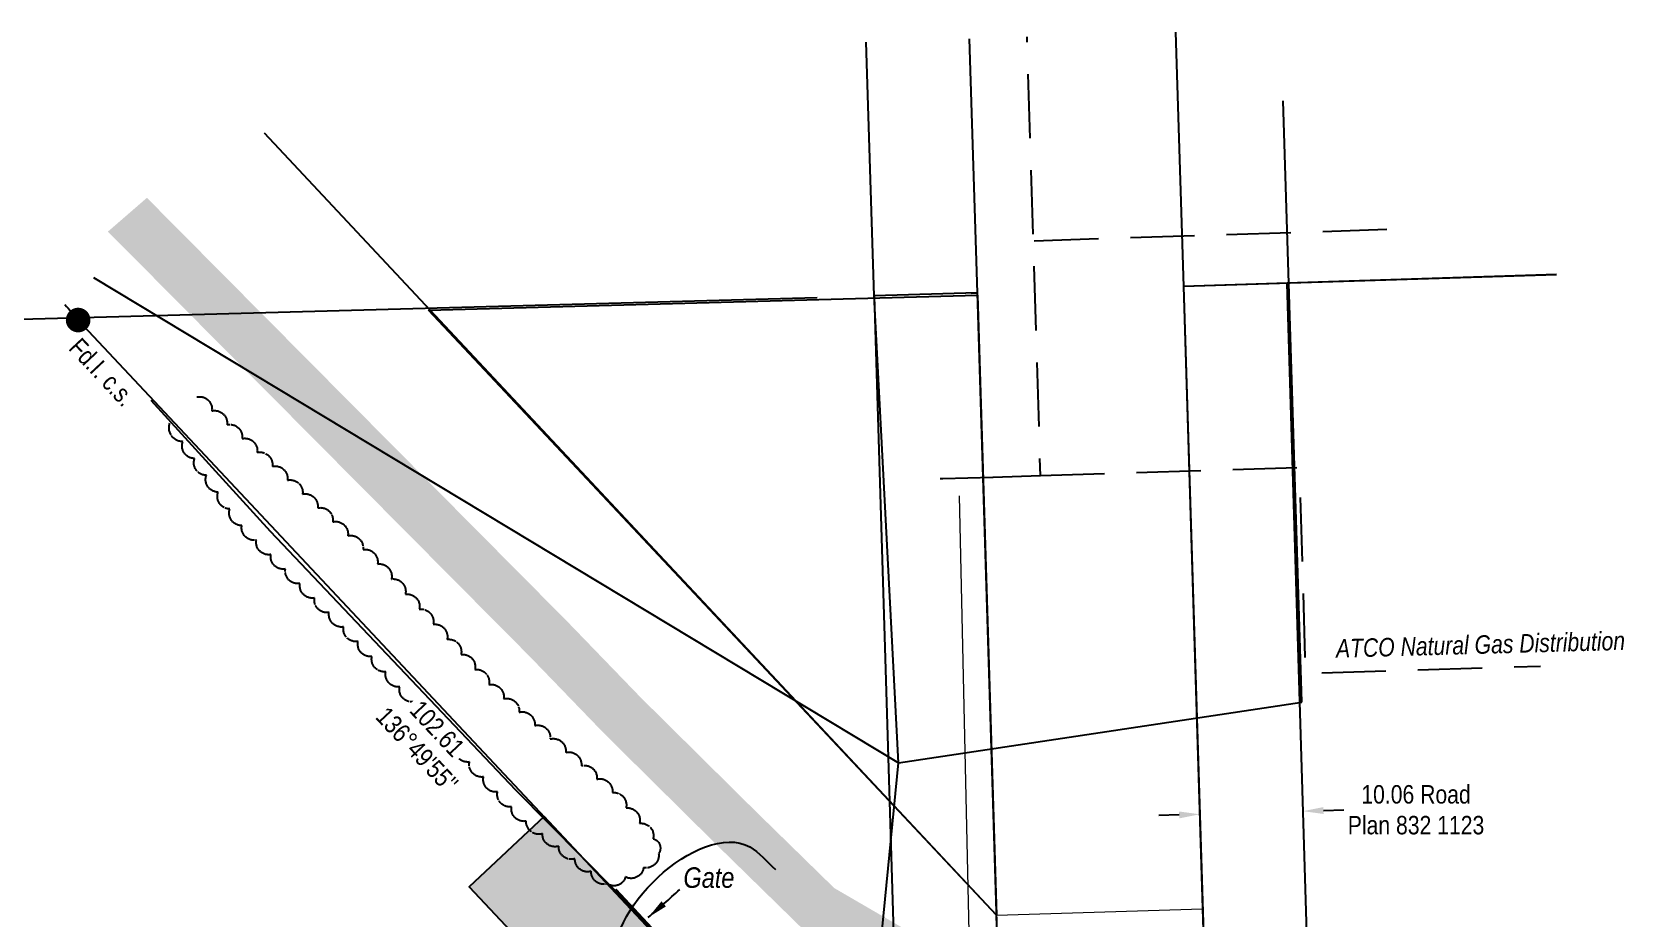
# Model space of a CAD drawing. Extents: x 637295 to 638874, y 5971243 to 5973352.
# Drawn here: x 637816.7 to 637973.7, y 5971379 to 5971465.5 of the extents above; entities that cross this region are included whole.
import ezdxf

# ---------------------------------------------------------------- set-up
doc = ezdxf.new("R2010")
doc.units = 0
doc.header["$LTSCALE"] = 5
doc.header["$PDMODE"] = 3
doc.header["$PDSIZE"] = 0.5
for name, pattern in [('0', [1, 1, 0]), ('ACAD_ISO02W100', [15, 12, -3]), ('foc-QUARTERLINE', [33, 25, -3, 2, -3]), ('UG_PIPE', [1.875, 1.25, -0.625])]:
    doc.linetypes.add(name, pattern=pattern)
doc.layers.get('Defpoints').update_dxf_attribs({"color": 9})
for name, color, linetype in [('AS-FENCE-DASH', 48, 'foc-FENCE-DASH'), ('AS-PIPE-UG', 44, 'UG_PIPE'), ('AS-PIPE-UG-T', 44, 'Continuous'), ('AS-POWER-OH-ATCO PIPELINES', 241, 'foc-OHPOWER'), ('AS-ROADS', 254, 'Continuous'), ('L-BD', 7, 'Continuous'), ('L-MON', 1, 'Continuous'), ('L-SEC', 7, 'Continuous'), ('L-SECQ', 8, 'foc-QUARTERLINE'), ('L-TITLEDB', 4, 'Continuous'), ('L-TITLEDB-T', 4, 'Continuous'), ('P-TEMP-ATCO PIPELINES', 104, 'Continuous'), ('P-TEMP-ATCO PIPELINES-H', 71, 'Continuous'), ('T-BUSH', 110, '0'), ('T-WATER-T', 170, 'Continuous')]:
    doc.layers.add(name, color=color, linetype=linetype)
doc.layers.add('AS-GENERAL', color=48, linetype='Continuous', lineweight=18)
doc.layers.add('T-TEXT', color=48, linetype='Continuous', lineweight=18)
doc.layers.add('AS-TELUS-ATCO PIPELINES', color=7, linetype='foc-TEL', lineweight=9, true_color=0xff9c38)
doc.styles.add('1.8', font='ARIALN.TTF', dxfattribs={"height": 1.8})
doc.styles.add('80L', font='ARIALN.TTF', dxfattribs={"height": 10})
doc.styles.add('foc-LtypeFont', font='ARIALN.TTF', dxfattribs={"height": 7.35})
doc.linetypes.add('foc-FENCE-DASH', pattern='A,0.5,-0.5,1,-0.5,1,-0.5,1,-0.5,1,-0.5,["X",foc-LtypeFont,S=0.2,R=0,X=-0.625,Y=-0.75],-0.5', length=7.5)
doc.linetypes.add('foc-OHPOWER', pattern='A,10,-1,["O/P",foc-LtypeFont,S=0.2,R=0,X=-0.5,Y=-0.75],-3.25', length=14.25)
doc.linetypes.add('foc-TEL', pattern='A,2,-1,["T",foc-LtypeFont,S=0.2,R=0,X=-0.425,Y=-0.75],-1.24,8', length=12.24)
doc.dimstyles.new('Compass 1 000', dxfattribs={"dimtxt": 1.8, "dimasz": 2, "dimexe": 0.2, "dimexo": 0.0625, "dimgap": 0.5, "dimtad": 0, "dimtih": 1, "dimtoh": 1, "dimzin": 0, "dimdsep": 46, "dimtxsty": '1.8', "dimcen": 0.1, "dimse1": 1, "dimse2": 1, "dimclrd": 256, "dimclrt": 256, "dimaunit": 1, "dimadec": 4, "dimazin": 0, "dimtfac": 0.06, "dimtofl": 0, "dimtmove": 0, "dimatfit": 0, "dimfxl": 0.2, "dimtolj": 1, "dimtzin": 0, "dimlwd": -1, "dimarcsym": 0})

# ---------------------------------------------------------------- blocks, each defined once
blk = doc.blocks.new('fdia')
at = {"color": 255, "const_width": 1}
blk.add_lwpolyline([(-0.5, 0, 1), (0.5, 0, 1)], format="xyb", close=True, dxfattribs=at)
blk = doc.blocks.new('Fdiaa')
blk.add_blockref('fdia', (0, 0))
blk = doc.blocks.new('fdib')
at = {"color": 1, "const_width": 1.6}
blk.add_lwpolyline([(-0.4, 0, 1), (0.4, 0, 1)], format="xyb", close=True, dxfattribs=at)
at = {"color": 1}
blk.add_circle((0, 0), 0.8, dxfattribs=at)
blk = doc.blocks.new('Fdibb')
blk.add_blockref('fdib', (0, 0))
blk = doc.blocks.new('fdicc')
for name in ['Fdibb', 'Fdiaa']:
    blk.add_blockref(name, (0, 0))
blk = doc.blocks.new('FDI')
blk.add_blockref('fdicc', (0, 0))
blk = doc.blocks.new('*D518')
at = {"layer": 'Defpoints', "color": 0, "transparency": 16777216}
for p in [(637940.48, 5971389.52), (637930.61, 5971383), (637940.67, 5971383.31)]:
    blk.add_point(p, dxfattribs=at)
at = {"layer": 'L-TITLEDB-T', "transparency": 16777216}
for p, q in [((637928.42, 5971389.16), (637926.43, 5971389.09)), ((637942.47, 5971389.58), (637944.47, 5971389.65))]:
    blk.add_line(p, q, dxfattribs=at)
for points in [[(637928.41, 5971389.49), (637928.43, 5971388.82), (637930.42, 5971389.22)], [(637942.46, 5971389.92), (637942.49, 5971389.25), (637940.48, 5971389.52)]]:
    blk.add_solid(points, dxfattribs=at)
at = {"layer": 'L-TITLEDB-T', "transparency": 16777216, "insert": (637951.5, 5971389.65), "char_height": 1.8, "attachment_point": 5, "style": '1.8'}
blk.add_mtext('\\A1;10.06 Road\\PPlan 832 1123', dxfattribs=at)

msp = doc.modelspace()

# ---------------------------------------------------------------- hatches: boundary and pattern name
at = {"layer": 'AS-ROADS'}
h = msp.add_hatch(color=256, dxfattribs=at)
h.dxf.hatch_style = 1
h.paths.add_polyline_path([(637924.858, 5971244.008), (637924.279, 5971264.299), (637922.322, 5971328.607), (637920.623, 5971371.795), (637914.893, 5971372.96), (637907.881, 5971374.423), (637894.81, 5971382.024), (637887.161, 5971389.503), (637875.965, 5971400.587), (637868.768, 5971408.037), (637827.83, 5971449.313), (637824.031, 5971446.02), (637865.173, 5971404.564), (637872.408, 5971397.074), (637883.656, 5971385.94), (637891.759, 5971378.015), (637906.068, 5971369.694), (637913.884, 5971368.065), (637915.782, 5971367.679), (637917.327, 5971328.433), (637919.283, 5971264.152), (637919.863, 5971243.793)])
at = {"layer": 'P-TEMP-ATCO PIPELINES-H'}
h = msp.add_hatch(color=256, dxfattribs=at)
h.dxf.hatch_style = 1
h.paths.add_polyline_path([(637883.602, 5971333.869), (637893.67, 5971331.745), (637892.781, 5971360.323), (637891.308, 5971362.579), (637866.525, 5971388.999), (637859.233, 5971382.16), (637882.884, 5971356.947)])

# ---------------------------------------------------------------- linework, layer by layer
at = {"layer": 'AS-FENCE-DASH', "flags": 128}
msp.add_lwpolyline([(637873.437, 5971381.832), (637863.785, 5971391.558), (637839.865, 5971416.794), (637828.259, 5971429.559)], dxfattribs=at)
at = {"layer": 'AS-GENERAL', "linetype": 'ACAD_ISO02W100', "const_width": 0.4, "flags": 128}
msp.add_lwpolyline([(637877.8, 5971377.15), (637873.435, 5971381.842)], dxfattribs=at)
at = {"layer": 'AS-PIPE-UG'}
msp.add_line((637914.306, 5971445.136), (637951.749, 5971446.346), dxfattribs=at)
at = {"layer": 'AS-PIPE-UG', "flags": 128}
for points in [[(637910.308, 5971422.097), (637914.907, 5971422.245), (637913.598, 5971464.996)], [(637905.13, 5971421.958), (637905.38, 5971421.965), (637910.278, 5971422.096), (637910.308, 5971422.097)], [(637914.907, 5971422.245), (637940.113, 5971423.015), (637940.728, 5971402.956), (637963.617, 5971403.655)]]:
    msp.add_lwpolyline(points, dxfattribs=at)
at = {"layer": 'AS-POWER-OH-ATCO PIPELINES', "flags": 128}
for points in [[(637901.081, 5971394.224), (637898.697, 5971439.765), (637897.91, 5971464.498)], [(637940.369, 5971400.138), (637938.549, 5971458.781)], [(637822.629, 5971441.545), (637901.081, 5971394.224), (637940.369, 5971400.138)], [(637904.484, 5971244.953), (637904.152, 5971263.363), (637900.433, 5971353.683), (637899.172, 5971374.969), (637901.081, 5971394.224)]]:
    msp.add_lwpolyline(points, dxfattribs=at)
at = {"layer": 'AS-TELUS-ATCO PIPELINES', "flags": 128}
for points in [[(637934.817, 5971245.267), (637928.852, 5971440.69), (637928.065, 5971465.456)], [(637839.276, 5971455.622), (637910.61, 5971379.387), (637930.706, 5971380.001)], [(637907.225, 5971244.425), (637906.349, 5971267.155), (637905.955, 5971284.742), (637906.074, 5971301.449), (637905.966, 5971320.533), (637906.005, 5971335.848), (637906.46, 5971339.989), (637907.427, 5971348.156), (637908.398, 5971357.18), (637907.019, 5971420.253)]]:
    msp.add_lwpolyline(points, dxfattribs=at)
at = {"layer": 'L-SEC'}
for p, q in [((637907.964, 5971464.817), (637908.751, 5971440.039)), ((637928.065, 5971465.456), (637928.853, 5971440.678)), ((637908.751, 5971440.039), (637914.715, 5971244.653)), ((637928.853, 5971440.653), (637934.817, 5971245.267))]:
    msp.add_line(p, q, dxfattribs=at)
at = {"layer": 'L-SECQ'}
for p, q in [((637928.852, 5971440.689), (637965.19, 5971441.864)), ((637768.196, 5971436.19), (637908.751, 5971440.039))]:
    msp.add_line(p, q, dxfattribs=at)
at = {"layer": 'L-TITLEDB'}
for p, q in [((637938.906, 5971440.96), (637944.869, 5971245.573)), ((637898.699, 5971439.733), (637904.644, 5971244.922))]:
    msp.add_line(p, q, dxfattribs=at)
at = {"layer": 'L-TITLEDB', "flags": 128}
for points in [[(637907.963, 5971464.817), (637908.751, 5971440.041), (637898.697, 5971439.765), (637897.91, 5971464.498)], [(637965.191, 5971441.817), (637928.853, 5971440.653), (637931.42, 5971356.634), (637967.866, 5971357.794)]]:
    msp.add_lwpolyline(points, dxfattribs=at)
msp.add_lwpolyline([(637819.821, 5971438.917, -0.0084593), (637821.128, 5971437.396), (637891.308, 5971362.579), (637912.087, 5971330.749), (637910.609, 5971379.388), (637839.276, 5971455.622)], format="xyb", dxfattribs=at)
msp.add_lwpolyline([(637855.254, 5971438.359), (637908.764, 5971439.825), (637910.609, 5971379.388)], close=True, dxfattribs=at)
at = {"layer": 'P-TEMP-ATCO PIPELINES', "flags": 128}
msp.add_lwpolyline([(637883.602, 5971333.869), (637893.67, 5971331.745), (637892.781, 5971360.323), (637891.308, 5971362.579), (637866.525, 5971388.999), (637859.233, 5971382.16), (637882.884, 5971356.947)], close=True, dxfattribs=at)
at = {"layer": 'T-BUSH', "flags": 128}
msp.add_lwpolyline([(637832.689, 5971429.899, -0.5205671), (637834.162, 5971428.546, -0.5205671), (637835.635, 5971427.194, -0.5205671), (637837.108, 5971425.842, -0.5205671), (637838.58, 5971424.489, -0.5205671), (637840.053, 5971423.137, -0.5205671), (637841.526, 5971421.785, -0.5205671), (637842.999, 5971420.432, -0.5205671), (637844.471, 5971419.08, -0.5205671), (637845.944, 5971417.728, -0.5205671), (637847.417, 5971416.375, -0.5205671), (637848.89, 5971415.023, -0.5205671), (637850.307, 5971413.615, -0.5205671), (637851.663, 5971412.145, -0.5205671), (637853.019, 5971410.676, -0.5205671), (637854.374, 5971409.206, -0.5205671), (637855.73, 5971407.737, -0.5205671), (637857.086, 5971406.267, -0.5205671), (637858.442, 5971404.798, -0.5205671), (637859.798, 5971403.328, -0.5205671), (637861.154, 5971401.859, -0.5205671), (637862.593, 5971400.476, -0.5205671), (637864.107, 5971399.17, -0.5205671), (637865.621, 5971397.864, -0.5205671), (637867.136, 5971396.558, -0.5205671), (637868.65, 5971395.252, -0.5205671), (637870.164, 5971393.946, -0.5205671), (637871.678, 5971392.64, -0.5205671), (637873.192, 5971391.335, -0.5205671), (637874.517, 5971389.838, -0.5205671), (637875.836, 5971388.335, -0.5205671), (637877.161, 5971386.838, -0.5205671), (637877.698, 5971385.383, -0.5205671), (637876.232, 5971384.028, -0.5205671), (637874.457, 5971383.106, -0.5205671), (637872.706, 5971382.447, -0.5205671), (637871.123, 5971383.668, -0.5205671), (637869.54, 5971384.889, -0.5205671), (637867.956, 5971386.11, -0.5205671), (637866.373, 5971387.331, -0.5205671), (637864.79, 5971388.552, -0.5205671), (637863.362, 5971389.945, -0.5205671), (637861.996, 5971391.404, -0.5205671), (637860.629, 5971392.864, -0.5205671), (637859.262, 5971394.323, -0.5205671), (637857.895, 5971395.782, -0.5205671), (637856.528, 5971397.241, -0.5205671), (637855.165, 5971398.704, -0.5205671), (637853.813, 5971400.177, -0.5205671), (637852.461, 5971401.65, -0.5205671), (637851.109, 5971403.124, -0.5205671), (637849.757, 5971404.597, -0.5205671), (637848.405, 5971406.07, -0.5205671), (637847, 5971407.492, -0.5205671), (637845.582, 5971408.901, -0.5205671), (637844.164, 5971410.311, -0.5205671), (637842.746, 5971411.721, -0.5205671), (637841.328, 5971413.131, -0.5205671), (637839.91, 5971414.54, -0.5205671), (637838.493, 5971415.95, -0.5205671), (637837.075, 5971417.36, -0.5205671), (637835.916, 5971418.988, -0.5205671), (637834.77, 5971420.626, -0.5205671), (637833.624, 5971422.264, -0.5205671), (637832.477, 5971423.903, -0.5205671), (637831.331, 5971425.541, -0.5205671), (637830.071, 5971427.342, -0.5205671)], format="xyb", dxfattribs=at)

# ---------------------------------------------------------------- block references
at = {"layer": 'L-MON', "xscale": 0.9997299000000001, "yscale": 0.9997299000000001, "zscale": 0.9997299000000001}
msp.add_blockref('FDI', (637821.128, 5971437.396), dxfattribs=at)

# ---------------------------------------------------------------- texts
at = {"layer": 'L-MON', "insert": (637821.057, 5971436.198), "char_height": 1.79951, "attachment_point": 1, "rotation": 313.16831, "style": '80L'}
msp.add_mtext_dynamic_manual_height_columns('\\pi0.52602;Fd.I. c.s.', width=8.60976, gutter_width=9.997, heights=[0], dxfattribs=at)
at = {"layer": 'T-TEXT', "insert": (637880.112, 5971384.047), "char_height": 1.99946, "attachment_point": 1, "style": '80L'}
msp.add_mtext_dynamic_manual_height_columns('{\\fArial Narrow|b0|i1|c0|p34;Gate}', width=2.56226, gutter_width=9.997, heights=[0], dxfattribs=at)

# ---------------------------------------------------------------- dimensions: what is measured, and where the dimension line sits
at = {"layer": 'L-TITLEDB-T'}
dim = msp.add_linear_dim(base=(637940.476, 5971389.523), p1=(637930.613, 5971383), p2=(637940.666, 5971383.307), angle=1.74814, text='10.06 Road\\PPlan 832 1123', dimstyle='Compass 1 000', dxfattribs=at)
dim.commit()
dim.dimension.update_dxf_attribs({"geometry": '*D518', "text_midpoint": (637951.496, 5971389.645), "dimtype": 161})

# ---------------------------------------------------------------- leaders
at = {"layer": 'T-TEXT', "color": 6, "path_type": 1}
msp.add_leader([(637876.69, 5971379.161), (637879.765, 5971381.879)], dimstyle='Compass 1 000', dxfattribs=at)
at = {"layer": 'T-WATER-T', "color": 6, "path_type": 1}
msp.add_leader([(637877.56, 5971370.168), (637873.765, 5971374.369), (637886.579, 5971386.04), (637889.075, 5971383.838)], dimstyle='Compass 1 000', dxfattribs=at)

# ---------------------------------------------------------------- next in the draw order: texts
at = {"layer": 'AS-PIPE-UG-T', "insert": (637942.1, 5971406.232), "char_height": 1.79951, "width": 31.27894, "attachment_point": 1, "rotation": 1.56862, "style": '80L', "bg_fill": 3, "box_fill_scale": 1.15, "bg_fill_color": 256, "bg_fill_true_color": 256, "bg_fill_transparency": 0}
msp.add_mtext('\\pi1.57294;{\\fArial Narrow|b0|i1|c0|p34;ATCO Natural Gas Distribution}', dxfattribs=at)
at = {"layer": 'L-BD', "insert": (637856.785, 5971398.195), "char_height": 1.7995, "width": 6.60212, "attachment_point": 2, "rotation": 313.1683, "style": '80L', "bg_fill": 3, "box_fill_scale": 1.15, "bg_fill_color": 256, "bg_fill_true_color": 256, "bg_fill_transparency": 0}
msp.add_mtext('102.61', dxfattribs=at)

# ---------------------------------------------------------------- next in the draw order: texts
at = {"layer": 'L-BD', "insert": (637854.814, 5971396.133), "char_height": 1.79951, "width": 10.13259, "attachment_point": 2, "rotation": 313.1683, "style": '80L', "bg_fill": 3, "box_fill_scale": 1.15, "bg_fill_color": 256, "bg_fill_true_color": 256, "bg_fill_transparency": 0}
msp.add_mtext("136°49'55''", dxfattribs=at)

doc.saveas('drawing.dxf')
